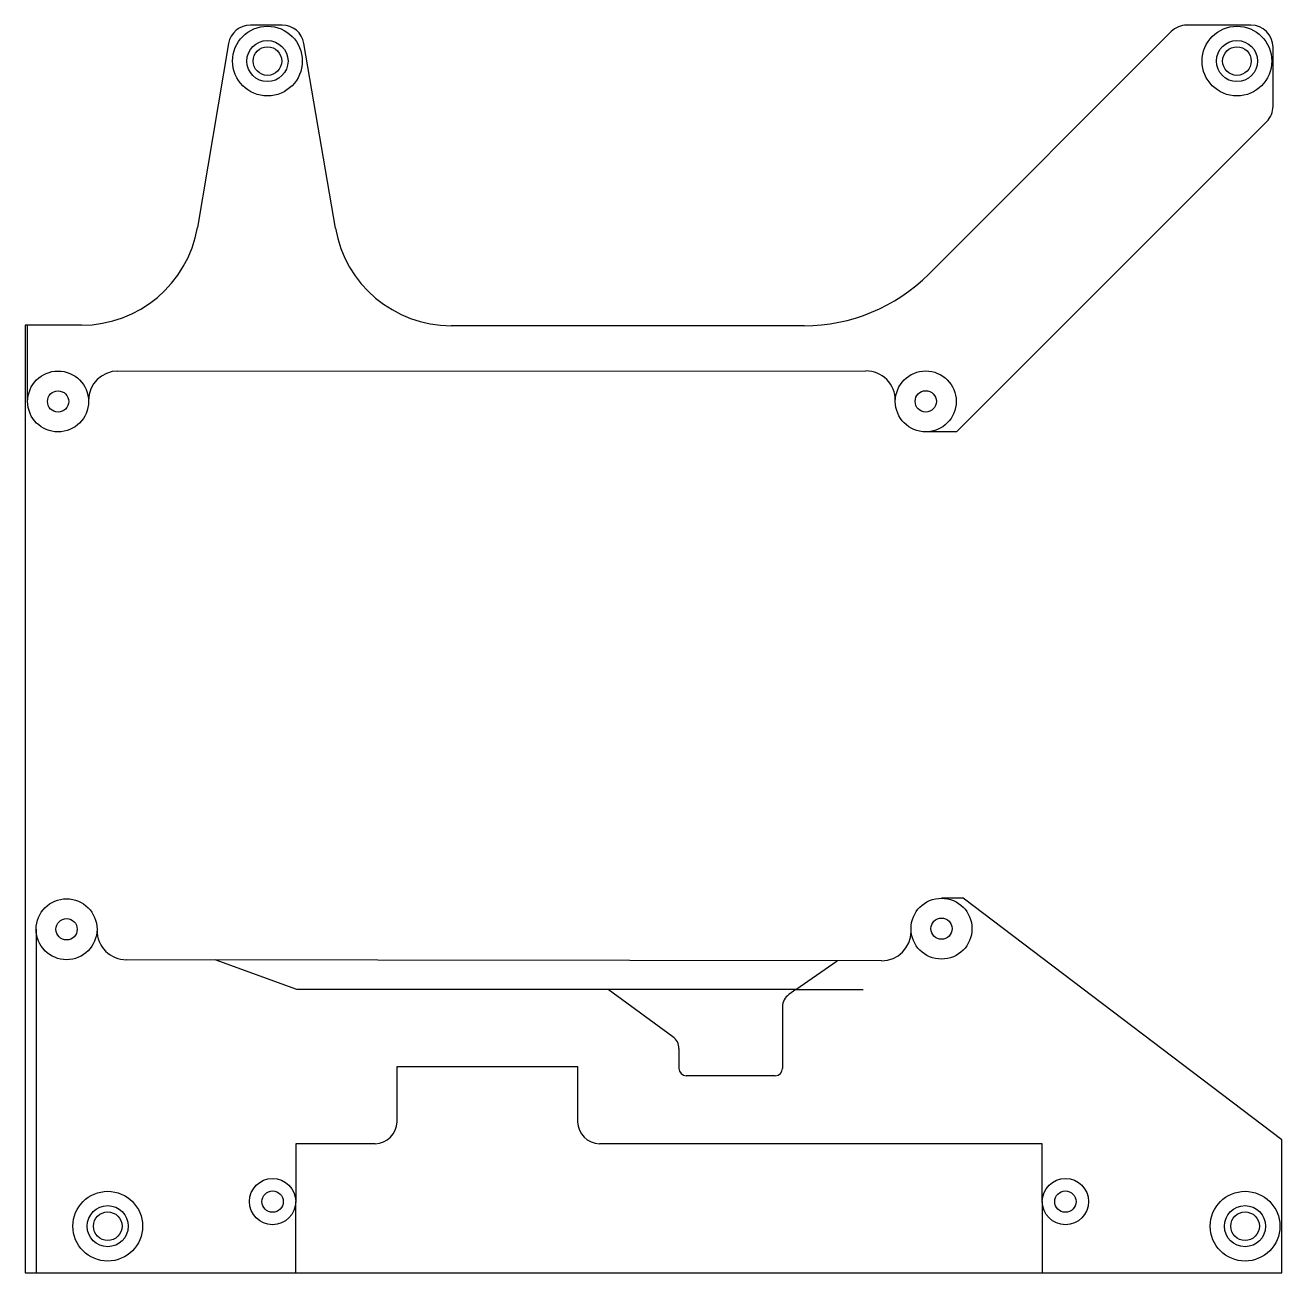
# Model space of a CAD drawing. Header units: millimetres. Extents: x 0 to 171, y -44 to 126.
import ezdxf

# ---------------------------------------------------------------- set-up
doc = ezdxf.new("R2010")
doc.units = ezdxf.units.MM
doc.layers.get('0').update_dxf_attribs({"linetype": 'CONTINUOUS'})

msp = doc.modelspace()

# ---------------------------------------------------------------- linework, layer by layer
for p, q in [((35.01, 126.41), (30.68, 126.41)), ((156.13, 125.53), (123.09, 92.49)), ((166.99, 126.41), (158.25, 126.41)), ((27.72, 123.91), (23.46, 98.85)), ((42.28, 98.76), (37.97, 123.92)), ((169.99, 115.36), (169.99, 123.41)), ((126.89, 70.99), (169.11, 113.24)), ((7.69, 85.53), (0, 85.53)), ((0, 85.53), (0, 0)), ((0.34, 75.13), (0.34, 85.53)), ((106.12, 85.46), (58.05, 85.46)), ((12.64, 79.28), (114.54, 79.29)), ((8.64, 75.28), (8.64, 75.13)), ((118.54, 75.14), (118.54, 75.29)), ((126.89, 70.99), (122.69, 70.99)), ((127.76, 7.45), (124.83, 7.45)), ((171.2, -25.49), (127.76, 7.45)), ((1.49, 3.22), (1.49, -43.6)), ((9.79, 3.21), (9.79, 3.07)), ((120.68, 2.91), (120.68, 3.31)), ((0, 0), (0, -43.6)), ((116.67, -1.08), (13.78, -0.94)), ((37, -5), (25.89, -0.96)), ((105, -5), (110.6, -1.08)), ((105, -5), (37, -5)), ((88.25, -11.43), (79.43, -5)), ((105, -5), (104.02, -5.69)), ((105, -5), (114.16, -5)), ((105, -5), (112, -5)), ((103.17, -7.32), (103.17, -15.75)), ((89.07, -13.04), (89.07, -15.75)), ((50.66, -23), (50.66, -15.5)), ((50.66, -15.5), (75.26, -15.5)), ((75.26, -15.5), (75.26, -23)), ((102.17, -16.75), (90.07, -16.75)), ((171.2, -43.6), (171.2, -25.49)), ((47.66, -26), (36.86, -26)), ((36.86, -26), (36.86, -33.89)), ((138.56, -26), (78.26, -26)), ((138.56, -33.89), (138.56, -26)), ((36.86, -43.6), (36.86, -33.89)), ((138.56, -33.89), (138.56, -43.6)), ((0, -43.6), (171.2, -43.6))]:
    msp.add_line(p, q)
for centre, radius in [((33.01, 121.51), 4.75), ((165.08, 121.51), 4.75), ((33.01, 121.51), 2.8), ((33.01, 121.51), 1.95), ((165.08, 121.51), 2.8), ((165.08, 121.51), 1.95), ((4.49, 75.13), 4.15), ((122.69, 75.14), 4.15), ((4.49, 75.13), 1.45), ((122.69, 75.14), 1.45), ((5.64, 3.22), 4.15), ((124.83, 3.3), 4.15), ((5.64, 3.22), 1.45), ((124.83, 3.3), 1.45), ((33.71, -33.89), 3.15), ((141.71, -33.89), 3.15), ((11.25, -37.24), 4.75), ((33.71, -33.89), 1.45), ((141.71, -33.89), 1.45), ((166.18, -37.24), 4.75), ((11.25, -37.24), 2.8), ((11.25, -37.24), 1.95), ((166.18, -37.24), 2.8), ((166.18, -37.24), 1.95)]:
    msp.add_circle(centre, radius)
for centre, radius, start, end in [((30.68, 123.41), 3, 90, 170.3603), ((35.01, 123.41), 3, 9.7202, 90), ((158.25, 123.41), 3, 90, 135), ((166.99, 123.41), 3, 0, 90), ((166.99, 115.36), 3, 315, 360), ((7.69, 101.53), 16, 270, 350.3603), ((58.05, 101.46), 16, 189.7202, 270), ((106.12, 109.46), 24, 270, 315), ((12.64, 75.28), 4, 90.0016, 180), ((114.54, 75.29), 4, -0.0002, 90.0016), ((13.79, 3.06), 4, 179.8656, 269.9198), ((116.68, 2.92), 4, 269.9198, 359.9198), ((105.17, -7.32), 2, 125, 180), ((87.07, -13.04), 2, 0, 53.8934), ((90.07, -15.75), 1, 180, 270), ((102.17, -15.75), 1, -90, 0), ((47.66, -23), 3, -90, 0), ((78.26, -23), 3, 180, 270)]:
    msp.add_arc(centre, radius, start, end)

doc.saveas('drawing.dxf')
